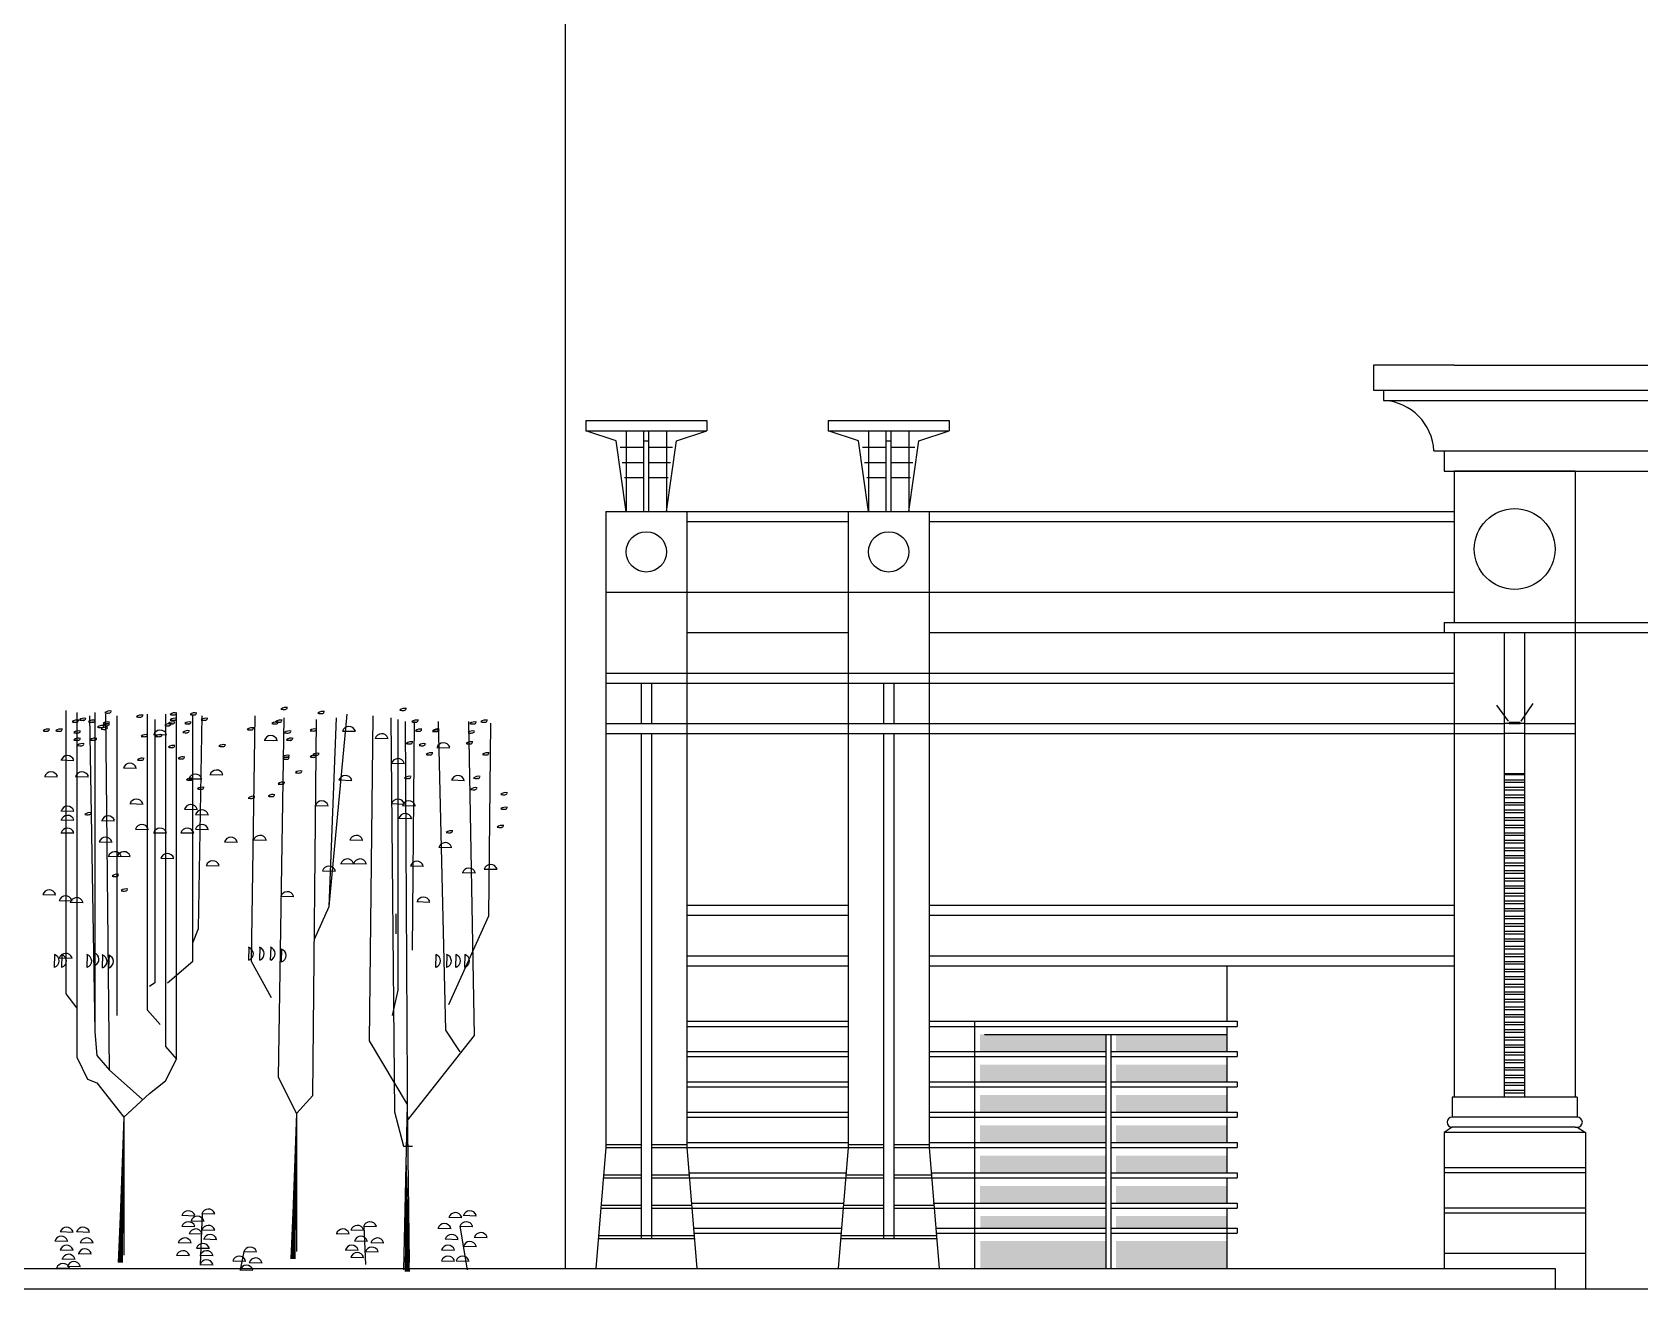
# Model space of a CAD drawing. Extents: x 325989 to 388989, y -418326 to -314916.
# Drawn here: x 338636 to 354557, y -400293 to -387845 of the extents above; entities that cross this region are included whole.
import ezdxf

# ---------------------------------------------------------------- set-up
doc = ezdxf.new("R2010")
doc.units = 0
doc.header["$LTSCALE"] = 1000
doc.header["$MEASUREMENT"] = 0
doc.layers.get('0').update_dxf_attribs({"linetype": 'CONTINUOUS'})
doc.layers.add('PUB_DIM', color=84, linetype='CONTINUOUS')
doc.layers.add('WINDOW', color=84, linetype='CONTINUOUS')

# ---------------------------------------------------------------- blocks, each defined once
blk = doc.blocks.new('M_G88')
at = {"color": 3, "linetype": 'CONTINUOUS'}
for p, q in [((-2333, 5472), (-2333, 2666)), ((-2225, 5454), (-2225, 2037)), ((-2099, 5418), (-2045, 2289)), ((-2045, 5454), (-2045, 2289)), ((-1901, 1911), (-1937, 5436)), ((-1829, 5418), (-1829, 2451)), ((-1523, 2505), (-1523, 5436)), ((-1344, 5436), (-1344, 2145)), ((-1236, 2019), (-1236, 5454)), ((-1074, 2990), (-1074, 5418)), ((-1020, 3314), (-984, 5418)), ((-462, 5418), (-498, 2990)), ((275, 3530), (455, 5436)), ((707, 5418), (671, 2199)), ((-1451, 5382), (-1451, 2774)), ((-175, 5400), (-229, 1839)), ((113, 1659), (149, 5382)), ((275, 3530), (347, 5400)), ((407, 5269), (536, 5266)), ((886, 5400), (922, 1497)), ((958, 2702), (958, 5382)), ((1053, 1156), (1030, 5364)), ((1102, 3098), (1120, 5364)), ((1354, 5364), (1426, 2307)), ((1714, 2253), (1660, 5364)), ((1858, 3440), (1876, 5346)), ((-1464, 5233), (-1335, 5230)), ((-367, 5179), (-237, 5176)), ((730, 5197), (860, 5194)), ((1342, 5107), (1471, 5104)), ((-2381, 4982), (-2252, 4978)), ((892, 4950), (1021, 4947)), ((-2543, 4820), (-2414, 4816)), ((-2237, 4820), (-2108, 4816)), ((-1762, 4905), (-1633, 4902)), ((-1115, 4797), (-985, 4794)), ((-906, 4838), (-777, 4834)), ((371, 4784), (500, 4780)), ((1486, 4784), (1615, 4780)), ((-2381, 4478), (-2252, 4474)), ((-1698, 4550), (-1568, 4546)), ((-1158, 4496), (-1029, 4492)), ((137, 4532), (266, 4528)), ((892, 4550), (1022, 4546)), ((1000, 4532), (1129, 4528)), ((-2381, 4388), (-2252, 4385)), ((-1978, 4384), (-1849, 4380)), ((-1978, 4384), (-1849, 4380)), ((-1978, 4384), (-1849, 4380)), ((-1050, 4442), (-921, 4439)), ((964, 4406), (1093, 4403)), ((-2381, 4262), (-2252, 4259)), ((-2003, 4172), (-1874, 4169)), ((-2003, 4172), (-1874, 4169)), ((-1644, 4298), (-1514, 4295)), ((-1464, 4262), (-1335, 4259)), ((-1194, 4262), (-1065, 4259)), ((-1050, 4298), (-921, 4295)), ((-762, 4172), (-633, 4169)), ((-475, 4190), (-345, 4187)), ((479, 4190), (608, 4187)), ((-1913, 4028), (-1784, 4025)), ((-1824, 4028), (-1694, 4025)), ((-1392, 4010), (-1263, 4007)), ((1360, 4118), (1489, 4115)), ((-942, 3938), (-813, 3935)), ((209, 3885), (338, 3882)), ((389, 3956), (518, 3953)), ((515, 3956), (644, 3953)), ((1080, 3934), (1209, 3931)), ((1594, 3867), (1723, 3863)), ((1810, 3902), (1939, 3899)), ((-2561, 3651), (-2432, 3647)), ((-2399, 3590), (-2270, 3587)), ((-2291, 3573), (-2162, 3570)), ((-205, 3633), (-76, 3629)), ((131, 3206), (275, 3530)), ((275, 3530), (275, 3530)), ((1144, 3579), (1273, 3575)), ((940, 3260), (940, 3458)), ((1462, 2559), (1858, 3440)), ((-1074, 3170), (-1020, 3314)), ((-2445, 3056), (-2448, 2927)), ((-2373, 3056), (-2376, 2927)), ((-2121, 3056), (-2125, 2927)), ((-2049, 3074), (-2053, 2945)), ((-1970, 3052), (-1973, 2923)), ((-1905, 3051), (-1909, 2921)), ((-1905, 3051), (-1909, 2921)), ((-520, 3128), (-524, 2999)), ((-412, 3128), (-416, 2999)), ((-304, 3128), (-308, 2999)), ((-197, 3110), (-200, 2981)), ((1332, 3056), (1329, 2927)), ((1440, 3056), (1437, 2927)), ((1530, 3056), (1527, 2927)), ((1620, 3056), (1616, 2927)), ((-2399, 3022), (-2270, 3018)), ((-1326, 2774), (-1074, 2990)), ((-498, 2990), (-300, 2630)), ((-1451, 2774), (-1505, 2738)), ((-2333, 2666), (-2225, 2523)), ((904, 2451), (958, 2702)), ((-1398, 2361), (-1523, 2505)), ((-2045, 2289), (-2027, 2055)), ((1048, 1407), (1714, 2253)), ((1426, 2307), (1570, 2091)), ((-1344, 2145), (-1236, 2019)), ((671, 2199), (1048, 1569)), ((-2225, 2037), (-2117, 1821)), ((-2027, 2055), (-1901, 1911)), ((-1901, 1911), (-1577, 1623)), ((-1344, 1803), (-1236, 2019)), ((-2117, 1821), (-2027, 1785)), ((-2027, 1785), (-1757, 1443)), ((-1505, 1677), (-1344, 1803)), ((-229, 1839), (-49, 1479)), ((-1757, 1443), (-1505, 1677)), ((-49, 1479), (113, 1659)), ((-1757, 1443), (-1811, 5)), ((-1757, 1443), (-1757, 77)), ((-47, 1479), (-101, 40)), ((-47, 1479), (-47, 112)), ((922, 1497), (1012, 1156)), ((1048, 1569), (1012, -67)), ((1048, 1569), (1066, 5)), ((1012, 1156), (1102, 1156)), ((-984, 490), (-1002, -14)), ((-986, 490), (-856, 486)), ((-1184, 472), (-1054, 468)), ((-1184, 364), (-1054, 360)), ((-1094, 418), (-964, 414)), ((-986, 328), (-856, 324)), ((489, 328), (618, 324)), ((615, 364), (744, 360)), ((617, 364), (635, -14)), ((1352, 346), (1482, 342)), ((1460, 454), (1590, 450)), ((1568, 364), (1697, 360)), ((1570, 364), (1642, -68)), ((1604, 472), (1733, 468)), ((-2443, 220), (-2313, 216)), ((-2389, 310), (-2259, 306)), ((-2227, 310), (-2097, 306)), ((-2191, 202), (-2061, 198)), ((-1220, 202), (-1090, 198)), ((-1112, 292), (-982, 288)), ((-968, 238), (-838, 234)), ((345, 292), (474, 288)), ((525, 220), (654, 216)), ((687, 202), (816, 198)), ((1424, 238), (1554, 234)), ((1604, 166), (1733, 163)), ((1712, 256), (1841, 252)), ((-2389, 130), (-2259, 127)), ((-2371, 40), (-2241, 37)), ((-2209, 94), (-2079, 91)), ((-1238, 76), (-1108, 73)), ((-1040, 148), (-910, 145)), ((-1004, 76), (-874, 73)), ((-680, 22), (-551, 19)), ((-570, 112), (-606, -68)), ((-572, 112), (-443, 109)), ((-518, 4), (-389, 1)), ((435, 130), (564, 127)), ((489, 58), (618, 55)), ((633, 112), (762, 109)), ((1388, 130), (1518, 127)), ((1388, 22), (1518, 19)), ((1532, 22), (1661, 19)), ((-2425, -50), (-2295, -53)), ((-2317, -32), (-2187, -35)), ((-1004, -14), (-874, -17)), ((-608, -68), (-479, -71))]:
    blk.add_line(p, q, dxfattribs=at)
for points in [[(-1757, 1443, 0, 52.5, 0), (-1793, 4, 0, 52.5, 0)], [(-47, 1479, 0, 52.5, 0), (-83, 39, 0, 52.5, 0)], [(1039, 1156, 0, 52.5, 0), (1049, -86, 52.5, 52.5, 0)]]:
    blk.add_lwpolyline(points, format="xyseb", dxfattribs=at)
for centre, radius, start, end in [((-1899, 5393), 74.5, 75.967, 129.0833), ((-1917, 5594), 147, 258.6754, 274.9566), ((-1903, 5467), 19.6, 265.6227, 350.2), ((-1905, 5447), 0.581, 265.0434, 94.9566), ((-1586, 5353), 74.5, 75.967, 129.0833), ((-1590, 5427), 19.6, 265.6227, 350.2), ((-1252, 5375), 74.5, 75.967, 129.0833), ((-1270, 5576), 147, 258.6754, 274.9566), ((-1256, 5449), 19.6, 265.6227, 350.2), ((-1257, 5429), 0.581, 265.0434, 94.9566), ((-1054, 5375), 74.5, 75.967, 129.0833), ((-1072, 5576), 147, 258.6754, 274.9566), ((-1058, 5449), 19.6, 265.6227, 350.2), ((-1059, 5429), 0.581, 265.0434, 94.9566), ((-173, 5630), 147, 258.6754, 274.9566), ((-154, 5429), 74.5, 75.967, 129.0833), ((-159, 5503), 19.6, 265.6227, 350.2), ((-160, 5483), 0.581, 265.0434, 94.9566), ((211, 5389), 74.5, 75.967, 129.0833), ((193, 5589), 147, 258.6754, 274.9566), ((207, 5462), 19.6, 265.6227, 350.2), ((205, 5442), 0.581, 265.0434, 94.9566), ((1022, 5419), 74.5, 75.967, 129.0833), ((1004, 5620), 147, 258.6754, 274.9566), ((1018, 5493), 19.6, 265.6227, 350.2), ((1017, 5473), 0.581, 265.0434, 94.9566), ((-2511, 5214), 74.5, 75.967, 129.0833), ((-2529, 5414), 147, 258.6754, 274.9566), ((-2515, 5287), 19.6, 265.6227, 350.2), ((-2516, 5267), 0.581, 265.0434, 94.9566), ((-2385, 5214), 74.5, 75.967, 129.0833), ((-2403, 5414), 147, 258.6754, 274.9566), ((-2389, 5287), 19.6, 265.6227, 350.2), ((-2390, 5267), 0.581, 265.0434, 94.9566), ((-2223, 5303), 74.5, 75.967, 129.0833), ((-2241, 5504), 147, 258.6754, 274.9566), ((-2205, 5196), 74.5, 75.967, 129.0833), ((-2227, 5377), 19.6, 265.6227, 350.2), ((-2228, 5357), 0.581, 265.0434, 94.9566), ((-2209, 5269), 19.6, 265.6227, 350.2), ((-2151, 5321), 74.5, 75.967, 129.0833), ((-2169, 5522), 147, 258.6754, 274.9566), ((-2155, 5395), 19.6, 265.6227, 350.2), ((-2156, 5375), 0.581, 265.0434, 94.9566), ((-2061, 5303), 74.5, 75.967, 129.0833), ((-2079, 5504), 147, 258.6754, 274.9566), ((-2065, 5377), 19.6, 265.6227, 350.2), ((-2067, 5357), 0.581, 265.0434, 94.9566), ((-1971, 5250), 74.5, 75.967, 129.0833), ((-1989, 5450), 147, 258.6754, 274.9566), ((-1935, 5232), 74.5, 75.967, 129.0833), ((-1953, 5432), 147, 258.6754, 274.9566), ((-1975, 5323), 19.6, 265.6227, 350.2), ((-1977, 5303), 0.581, 265.0434, 94.9566), ((-1917, 5285), 74.5, 75.967, 129.0833), ((-1935, 5486), 147, 258.6754, 274.9566), ((-1917, 5268), 74.5, 75.967, 129.0833), ((-1935, 5468), 147, 258.6754, 274.9566), ((-1939, 5305), 19.6, 265.6227, 350.2), ((-1941, 5285), 0.581, 265.0434, 94.9566), ((-1921, 5359), 19.6, 265.6227, 350.2), ((-1923, 5339), 0.581, 265.0434, 94.9566), ((-1921, 5341), 19.6, 265.6227, 350.2), ((-1923, 5321), 0.581, 265.0434, 94.9566), ((-1604, 5554), 147, 258.6754, 274.9566), ((-1591, 5407), 0.581, 265.0434, 94.9566), ((-1399, 5212), 66.5, 19.8274, 162.9265), ((-1324, 5468), 147, 258.6754, 274.9566), ((-1305, 5268), 74.5, 75.967, 129.0833), ((-1270, 5285), 74.5, 75.967, 129.0833), ((-1288, 5486), 147, 258.6754, 274.9566), ((-1310, 5341), 19.6, 265.6227, 350.2), ((-1311, 5321), 0.581, 265.0434, 94.9566), ((-1252, 5321), 74.5, 75.967, 129.0833), ((-1270, 5522), 147, 258.6754, 274.9566), ((-1274, 5359), 19.6, 265.6227, 350.2), ((-1275, 5339), 0.581, 265.0434, 94.9566), ((-1256, 5395), 19.6, 265.6227, 350.2), ((-1257, 5375), 0.581, 265.0434, 94.9566), ((-1126, 5198), 74.5, 75.967, 129.0833), ((-1144, 5399), 147, 258.6754, 274.9566), ((-1108, 5285), 74.5, 75.967, 129.0833), ((-1126, 5486), 147, 258.6754, 274.9566), ((-1130, 5272), 19.6, 265.6227, 350.2), ((-1112, 5359), 19.6, 265.6227, 350.2), ((-1113, 5339), 0.581, 265.0434, 94.9566), ((-946, 5321), 74.5, 75.967, 129.0833), ((-964, 5522), 147, 258.6754, 274.9566), ((-950, 5395), 19.6, 265.6227, 350.2), ((-951, 5375), 0.581, 265.0434, 94.9566), ((-489, 5227), 74.5, 75.967, 129.0833), ((-489, 5227), 74.5, 75.967, 129.0833), ((-507, 5428), 147, 258.6754, 274.9566), ((-507, 5428), 147, 258.6754, 274.9566), ((-493, 5301), 19.6, 265.6227, 350.2), ((-493, 5301), 19.6, 265.6227, 350.2), ((-494, 5281), 0.581, 265.0434, 94.9566), ((-494, 5281), 0.581, 265.0434, 94.9566), ((-263, 5486), 147, 258.6754, 274.9566), ((-244, 5285), 74.5, 75.967, 129.0833), ((-227, 5504), 147, 258.6754, 274.9566), ((-208, 5303), 74.5, 75.967, 129.0833), ((-249, 5359), 19.6, 265.6227, 350.2), ((-250, 5339), 0.581, 265.0434, 94.9566), ((-213, 5377), 19.6, 265.6227, 350.2), ((-214, 5357), 0.581, 265.0434, 94.9566), ((-118, 5196), 74.5, 75.967, 129.0833), ((-123, 5269), 19.6, 265.6227, 350.2), ((133, 5216), 74.5, 75.967, 129.0833), ((115, 5416), 147, 258.6754, 274.9566), ((129, 5289), 19.6, 265.6227, 350.2), ((127, 5269), 0.581, 265.0434, 94.9566), ((472, 5248), 66.5, 19.8274, 162.9265), ((1122, 5504), 147, 258.6754, 274.9566), ((1141, 5303), 74.5, 75.967, 129.0833), ((1158, 5414), 147, 258.6754, 274.9566), ((1176, 5214), 74.5, 75.967, 129.0833), ((1136, 5377), 19.6, 265.6227, 350.2), ((1135, 5357), 0.581, 265.0434, 94.9566), ((1172, 5287), 19.6, 265.6227, 350.2), ((1171, 5267), 0.581, 265.0434, 94.9566), ((1346, 5209), 74.5, 75.967, 129.0833), ((1327, 5410), 147, 258.6754, 274.9566), ((1348, 5215), 74.5, 75.967, 129.0833), ((1348, 5209), 74.5, 75.967, 129.0833), ((1329, 5415), 147, 258.6754, 274.9566), ((1329, 5410), 147, 258.6754, 274.9566), ((1342, 5283), 19.6, 265.6227, 350.2), ((1340, 5263), 0.581, 265.0434, 94.9566), ((1344, 5288), 19.6, 265.6227, 350.2), ((1344, 5283), 19.6, 265.6227, 350.2), ((1342, 5268), 0.581, 265.0434, 94.9566), ((1342, 5263), 0.581, 265.0434, 94.9566), ((1698, 5196), 74.5, 75.967, 129.0833), ((1716, 5285), 74.5, 75.967, 129.0833), ((1698, 5486), 147, 258.6754, 274.9566), ((1694, 5269), 19.6, 265.6227, 350.2), ((1712, 5359), 19.6, 265.6227, 350.2), ((1710, 5339), 0.581, 265.0434, 94.9566), ((1824, 5303), 74.5, 75.967, 129.0833), ((1806, 5504), 147, 258.6754, 274.9566), ((1820, 5377), 19.6, 265.6227, 350.2), ((1818, 5357), 0.581, 265.0434, 94.9566), ((-2223, 5396), 147, 258.6754, 274.9566), ((-2205, 5124), 74.5, 75.967, 129.0833), ((-2223, 5324), 147, 258.6754, 274.9566), ((-2169, 5070), 74.5, 75.967, 129.0833), ((-2187, 5270), 147, 258.6754, 274.9566), ((-2210, 5249), 0.581, 265.0434, 94.9566), ((-2209, 5197), 19.6, 265.6227, 350.2), ((-2210, 5177), 0.581, 265.0434, 94.9566), ((-2173, 5143), 19.6, 265.6227, 350.2), ((-2174, 5123), 0.581, 265.0434, 94.9566), ((-2043, 5124), 74.5, 75.967, 129.0833), ((-2061, 5324), 147, 258.6754, 274.9566), ((-2047, 5197), 19.6, 265.6227, 350.2), ((-2049, 5177), 0.581, 265.0434, 94.9566), ((-1558, 5360), 147, 258.6754, 274.9566), ((-1539, 5160), 74.5, 75.967, 129.0833), ((-1544, 5233), 19.6, 265.6227, 350.2), ((-1545, 5213), 0.581, 265.0434, 94.9566), ((-1414, 5360), 147, 258.6754, 274.9566), ((-1395, 5160), 74.5, 75.967, 129.0833), ((-1400, 5233), 19.6, 265.6227, 350.2), ((-1401, 5213), 0.581, 265.0434, 94.9566), ((-1270, 5052), 74.5, 75.967, 129.0833), ((-1288, 5252), 147, 258.6754, 274.9566), ((-1274, 5125), 19.6, 265.6227, 350.2), ((-1275, 5105), 0.581, 265.0434, 94.9566), ((-1131, 5252), 0.581, 265.0434, 94.9566), ((-769, 5061), 74.5, 75.967, 129.0833), ((-787, 5262), 147, 258.6754, 274.9566), ((-773, 5135), 19.6, 265.6227, 350.2), ((-775, 5114), 0.581, 265.0434, 94.9566), ((-302, 5158), 66.5, 19.8274, 162.9265), ((-137, 5396), 147, 258.6754, 274.9566), ((-119, 5324), 147, 258.6754, 274.9566), ((-100, 5124), 74.5, 75.967, 129.0833), ((-124, 5249), 0.581, 265.0434, 94.9566), ((-105, 5197), 19.6, 265.6227, 350.2), ((-106, 5177), 0.581, 265.0434, 94.9566), ((795, 5176), 66.5, 19.8274, 162.9265), ((1068, 5288), 147, 258.6754, 274.9566), ((1087, 5088), 74.5, 75.967, 129.0833), ((1082, 5161), 19.6, 265.6227, 350.2), ((1081, 5141), 0.581, 265.0434, 94.9566), ((1212, 5070), 74.5, 75.967, 129.0833), ((1194, 5270), 147, 258.6754, 274.9566), ((1208, 5143), 19.6, 265.6227, 350.2), ((1207, 5123), 0.581, 265.0434, 94.9566), ((1407, 5086), 66.5, 19.8274, 162.9265), ((1680, 5088), 74.5, 75.967, 129.0833), ((1662, 5288), 147, 258.6754, 274.9566), ((1680, 5396), 147, 258.6754, 274.9566), ((1676, 5161), 19.6, 265.6227, 350.2), ((1674, 5141), 0.581, 265.0434, 94.9566), ((1692, 5249), 0.581, 265.0434, 94.9566), ((-2316, 4960), 66.5, 19.8274, 162.9265), ((-1697, 4884), 66.5, 19.8274, 162.9265), ((-1594, 5126), 147, 258.6754, 274.9566), ((-1575, 4926), 74.5, 75.967, 129.0833), ((-1579, 4999), 19.6, 265.6227, 350.2), ((-1581, 4979), 0.581, 265.0434, 94.9566), ((-1172, 4939), 74.5, 75.967, 129.0833), ((-1191, 5140), 147, 258.6754, 274.9566), ((-1176, 5013), 19.6, 265.6227, 350.2), ((-1178, 4993), 0.581, 265.0434, 94.9566), ((-137, 4955), 74.5, 75.967, 129.0833), ((-137, 4936), 74.5, 75.967, 129.0833), ((-155, 5156), 147, 258.6754, 274.9566), ((-155, 5137), 147, 258.6754, 274.9566), ((-141, 5029), 19.6, 265.6227, 350.2), ((-142, 5009), 0.581, 265.0434, 94.9566), ((-141, 5010), 19.6, 265.6227, 350.2), ((-142, 4990), 0.581, 265.0434, 94.9566), ((133, 4955), 74.5, 75.967, 129.0833), ((115, 5156), 147, 258.6754, 274.9566), ((140, 5176), 147, 258.6754, 274.9566), ((159, 4975), 74.5, 75.967, 129.0833), ((129, 5029), 19.6, 265.6227, 350.2), ((127, 5009), 0.581, 265.0434, 94.9566), ((155, 5049), 19.6, 265.6227, 350.2), ((153, 5029), 0.581, 265.0434, 94.9566), ((957, 4929), 66.5, 19.8274, 162.9265), ((1284, 4980), 74.5, 75.967, 129.0833), ((1266, 5180), 147, 258.6754, 274.9566), ((1280, 5053), 19.6, 265.6227, 350.2), ((1279, 5033), 0.581, 265.0434, 94.9566), ((1842, 4980), 74.5, 75.967, 129.0833), ((1824, 5180), 147, 258.6754, 274.9566), ((1838, 5053), 19.6, 265.6227, 350.2), ((1836, 5033), 0.581, 265.0434, 94.9566), ((-2478, 4798), 66.5, 19.8274, 162.9265), ((-2172, 4798), 66.5, 19.8274, 162.9265), ((-1090, 4728), 74.5, 75.967, 129.0833), ((-1108, 4929), 147, 258.6754, 274.9566), ((-1050, 4776), 66.5, 19.8274, 162.9265), ((-1094, 4801), 19.6, 265.6227, 350.2), ((-1095, 4781), 0.581, 265.0434, 94.9566), ((-841, 4816), 66.5, 19.8274, 162.9265), ((-11, 4800), 74.5, 75.967, 129.0833), ((-29, 5000), 147, 258.6754, 274.9566), ((-15, 4873), 19.6, 265.6227, 350.2), ((-16, 4853), 0.581, 265.0434, 94.9566), ((436, 4762), 66.5, 19.8274, 162.9265), ((1050, 4947), 147, 258.6754, 274.9566), ((1069, 4746), 74.5, 75.967, 129.0833), ((1064, 4819), 19.6, 265.6227, 350.2), ((1063, 4799), 0.581, 265.0434, 94.9566), ((1551, 4762), 66.5, 19.8274, 162.9265), ((1752, 4746), 74.5, 75.967, 129.0833), ((1734, 4947), 147, 258.6754, 274.9566), ((1748, 4819), 19.6, 265.6227, 350.2), ((1746, 4799), 0.581, 265.0434, 94.9566), ((-982, 4638), 74.5, 75.967, 129.0833), ((-1000, 4839), 147, 258.6754, 274.9566), ((-986, 4712), 19.6, 265.6227, 350.2), ((-987, 4691), 0.581, 265.0434, 94.9566), ((-478, 4548), 74.5, 75.967, 129.0833), ((-482, 4622), 19.6, 265.6227, 350.2), ((-299, 4767), 147, 258.6754, 274.9566), ((-280, 4566), 74.5, 75.967, 129.0833), ((-285, 4640), 19.6, 265.6227, 350.2), ((-286, 4619), 0.581, 265.0434, 94.9566), ((-183, 4688), 74.5, 75.967, 129.0833), ((-201, 4888), 147, 258.6754, 274.9566), ((-187, 4761), 19.6, 265.6227, 350.2), ((-189, 4741), 0.581, 265.0434, 94.9566), ((1705, 4834), 147, 258.6754, 274.9566), ((1724, 4634), 74.5, 75.967, 129.0833), ((1719, 4707), 19.6, 265.6227, 350.2), ((1718, 4687), 0.581, 265.0434, 94.9566), ((2003, 4785), 147, 258.6754, 274.9566), ((2022, 4584), 74.5, 75.967, 129.0833), ((2018, 4658), 19.6, 265.6227, 350.2), ((2016, 4637), 0.581, 265.0434, 94.9566), ((-2316, 4457), 66.5, 19.8274, 162.9265), ((-2097, 4386), 74.5, 75.967, 129.0833), ((-1633, 4528), 66.5, 19.8274, 162.9265), ((-1093, 4474), 66.5, 19.8274, 162.9265), ((-985, 4421), 66.5, 19.8274, 162.9265), ((-497, 4749), 147, 258.6754, 274.9566), ((-484, 4602), 0.581, 265.0434, 94.9566), ((202, 4510), 66.5, 19.8274, 162.9265), ((957, 4528), 66.5, 19.8274, 162.9265), ((1065, 4510), 66.5, 19.8274, 162.9265), ((2003, 4641), 147, 258.6754, 274.9566), ((2022, 4440), 74.5, 75.967, 129.0833), ((2018, 4514), 19.6, 265.6227, 350.2), ((2016, 4494), 0.581, 265.0434, 94.9566), ((-2316, 4367), 66.5, 19.8274, 162.9265), ((-2316, 4241), 66.5, 19.8274, 162.9265), ((-2115, 4587), 147, 258.6754, 274.9566), ((-2101, 4460), 19.6, 265.6227, 350.2), ((-2103, 4440), 0.581, 265.0434, 94.9566), ((-1913, 4362), 66.5, 19.8274, 162.9265), ((-1913, 4362), 66.5, 19.8274, 162.9265), ((-1913, 4362), 66.5, 19.8274, 162.9265), ((-1579, 4277), 66.5, 19.8274, 162.9265), ((-1399, 4241), 66.5, 19.8274, 162.9265), ((-1129, 4241), 66.5, 19.8274, 162.9265), ((-985, 4277), 66.5, 19.8274, 162.9265), ((1029, 4385), 66.5, 19.8274, 162.9265), ((1986, 4260), 74.5, 75.967, 129.0833), ((1967, 4461), 147, 258.6754, 274.9566), ((1982, 4334), 19.6, 265.6227, 350.2), ((1980, 4314), 0.581, 265.0434, 94.9566), ((-1938, 4151), 66.5, 19.8274, 162.9265), ((-1938, 4151), 66.5, 19.8274, 162.9265), ((-697, 4151), 66.5, 19.8274, 162.9265), ((-410, 4169), 66.5, 19.8274, 162.9265), ((544, 4169), 66.5, 19.8274, 162.9265), ((1425, 4097), 66.5, 19.8274, 162.9265), ((1482, 4207), 74.5, 75.967, 129.0833), ((1482, 4207), 74.5, 75.967, 129.0833), ((1482, 4207), 74.5, 75.967, 129.0833), ((1482, 4207), 74.5, 75.967, 129.0833), ((1464, 4408), 147, 258.6754, 274.9566), ((1464, 4408), 147, 258.6754, 274.9566), ((1464, 4408), 147, 258.6754, 274.9566), ((1464, 4408), 147, 258.6754, 274.9566), ((1478, 4281), 19.6, 265.6227, 350.2), ((1478, 4281), 19.6, 265.6227, 350.2), ((1478, 4281), 19.6, 265.6227, 350.2), ((1478, 4281), 19.6, 265.6227, 350.2), ((1476, 4260), 0.581, 265.0434, 94.9566), ((1476, 4260), 0.581, 265.0434, 94.9566), ((1476, 4260), 0.581, 265.0434, 94.9566), ((1476, 4260), 0.581, 265.0434, 94.9566), ((-1848, 4007), 66.5, 19.8274, 162.9265), ((-1759, 4007), 66.5, 19.8274, 162.9265), ((-1327, 3989), 66.5, 19.8274, 162.9265), ((-877, 3917), 66.5, 19.8274, 162.9265), ((454, 3935), 66.5, 19.8274, 162.9265), ((580, 3935), 66.5, 19.8274, 162.9265), ((-1827, 3775), 74.5, 75.967, 129.0833), ((-1846, 3975), 147, 258.6754, 274.9566), ((-1831, 3848), 19.6, 265.6227, 350.2), ((-1833, 3828), 0.581, 265.0434, 94.9566), ((274, 3864), 66.5, 19.8274, 162.9265), ((1145, 3913), 66.5, 19.8274, 162.9265), ((1659, 3845), 66.5, 19.8274, 162.9265), ((1875, 3881), 66.5, 19.8274, 162.9265), ((-2496, 3629), 66.5, 19.8274, 162.9265), ((-1737, 3631), 74.5, 75.967, 129.0833), ((-1756, 3831), 147, 258.6754, 274.9566), ((-1741, 3704), 19.6, 265.6227, 350.2), ((-1743, 3684), 0.581, 265.0434, 94.9566), ((-140, 3611), 66.5, 19.8274, 162.9265), ((-2334, 3569), 66.5, 19.8274, 162.9265), ((-2226, 3552), 66.5, 19.8274, 162.9265), ((1209, 3557), 66.5, 19.8274, 162.9265), ((-2466, 2991), 66.5, 289.8274, 72.9265), ((-2334, 3000), 66.5, 19.8274, 162.9265), ((-2394, 2991), 66.5, 289.8274, 72.9265), ((-2143, 2991), 66.5, 289.8274, 72.9265), ((-2071, 3009), 66.5, 289.8274, 72.9265), ((-1991, 2987), 66.5, 289.8274, 72.9265), ((-1927, 2986), 66.5, 289.8274, 72.9265), ((-1927, 2986), 66.5, 289.8274, 72.9265), ((-542, 3063), 66.5, 289.8274, 72.9265), ((-434, 3063), 66.5, 289.8274, 72.9265), ((-326, 3063), 66.5, 289.8274, 72.9265), ((-218, 3045), 66.5, 289.8274, 72.9265), ((1311, 2991), 66.5, 289.8274, 72.9265), ((1419, 2991), 66.5, 289.8274, 72.9265), ((1509, 2991), 66.5, 289.8274, 72.9265), ((1598, 2991), 66.5, 289.8274, 72.9265), ((-1119, 450), 66.5, 19.8274, 162.9265), ((-921, 468), 66.5, 19.8274, 162.9265), ((1525, 432), 66.5, 19.8274, 162.9265), ((1669, 450), 66.5, 19.8274, 162.9265), ((-2324, 288), 66.5, 19.8274, 162.9265), ((-2162, 288), 66.5, 19.8274, 162.9265), ((-1119, 342), 66.5, 19.8274, 162.9265), ((-1047, 270), 66.5, 19.8274, 162.9265), ((-1029, 396), 66.5, 19.8274, 162.9265), ((-921, 306), 66.5, 19.8274, 162.9265), ((410, 270), 66.5, 19.8274, 162.9265), ((554, 306), 66.5, 19.8274, 162.9265), ((680, 342), 66.5, 19.8274, 162.9265), ((1417, 324), 66.5, 19.8274, 162.9265), ((1633, 342), 66.5, 19.8274, 162.9265), ((-2378, 198), 66.5, 19.8274, 162.9265), ((-2324, 109), 66.5, 19.8274, 162.9265), ((-2126, 181), 66.5, 19.8274, 162.9265), ((-1155, 181), 66.5, 19.8274, 162.9265), ((-975, 127), 66.5, 19.8274, 162.9265), ((-903, 216), 66.5, 19.8274, 162.9265), ((500, 109), 66.5, 19.8274, 162.9265), ((590, 198), 66.5, 19.8274, 162.9265), ((752, 181), 66.5, 19.8274, 162.9265), ((1453, 109), 66.5, 19.8274, 162.9265), ((1489, 216), 66.5, 19.8274, 162.9265), ((1669, 145), 66.5, 19.8274, 162.9265), ((1777, 234), 66.5, 19.8274, 162.9265), ((-2306, 19), 66.5, 19.8274, 162.9265), ((-2252, -53), 66.5, 19.8274, 162.9265), ((-2144, 73), 66.5, 19.8274, 162.9265), ((-1172, 55), 66.5, 19.8274, 162.9265), ((-939, 55), 66.5, 19.8274, 162.9265), ((-939, -35), 66.5, 19.8274, 162.9265), ((-615, 1), 66.5, 19.8274, 162.9265), ((-507, 91), 66.5, 19.8274, 162.9265), ((-453, -17), 66.5, 19.8274, 162.9265), ((554, 37), 66.5, 19.8274, 162.9265), ((698, 91), 66.5, 19.8274, 162.9265), ((1453, 1), 66.5, 19.8274, 162.9265), ((1597, 1), 66.5, 19.8274, 162.9265), ((-2360, -71), 66.5, 19.8274, 162.9265), ((-543, -89), 66.5, 19.8274, 162.9265)]:
    blk.add_arc(centre, radius, start, end, dxfattribs=at)
at = {"width": 0.8, "flags": 9}
for tag in ['XSIZE', 'YSIZE']:
    blk.add_attdef(tag, (0, 0), '', height=0.5, dxfattribs=at)

msp = doc.modelspace()

# ---------------------------------------------------------------- hatches: boundary and pattern name
at = {"layer": 'PUB_DIM', "linetype": 'BYBLOCK'}
h = msp.add_hatch(dxfattribs=at)
h.set_pattern_fill('ANSI32', color=256, scale=200, angle=315, style=0)
h.paths.add_polyline_path([(353417.94, -395193.099), (353217.94, -395193.099), (353217.94, -398393.099), (353417.94, -398393.099)])
h = msp.add_hatch(color=256, dxfattribs=at)
h.paths.add_polyline_path([(349267.94, -397773.099), (348067.94, -397773.099), (348022.357, -397773.099), (348022.357, -397943.099), (349267.94, -397943.099)])
h.paths.add_polyline_path([(350467.94, -397773.099), (349369.221, -397773.099), (349369.221, -397943.099), (350467.94, -397943.099)])
h.paths.add_polyline_path([(350467.94, -398073.099), (349369.221, -398073.099), (349369.221, -398243.099), (350467.94, -398243.099)])
h.paths.add_polyline_path([(349267.94, -398073.099), (348022.357, -398073.099), (348022.357, -398243.099), (349267.94, -398243.099)])
h.paths.add_polyline_path([(349267.94, -398373.099), (348022.357, -398373.099), (348022.357, -398543.099), (349267.94, -398543.099)])
h.paths.add_polyline_path([(350467.94, -398373.099), (349369.221, -398373.099), (349369.221, -398543.099), (350467.94, -398543.099)])
h.paths.add_polyline_path([(349267.94, -398673.099), (348022.357, -398673.099), (348022.357, -398843.099), (349267.94, -398843.099)])
h.paths.add_polyline_path([(350467.94, -398673.099), (349369.221, -398673.099), (349369.221, -398843.099), (350467.94, -398843.099)])
h.paths.add_polyline_path([(349267.94, -398973.099), (348022.357, -398973.099), (348022.357, -399143.099), (349267.94, -399143.099)])
h.paths.add_polyline_path([(350467.94, -398973.099), (349369.221, -398973.099), (349369.221, -399143.099), (350467.94, -399143.099)])
h.paths.add_polyline_path([(349267.94, -399273.099), (348022.357, -399273.099), (348022.357, -399443.099), (349267.94, -399443.099)])
h.paths.add_polyline_path([(350467.94, -399273.099), (349369.221, -399273.099), (349369.221, -399443.099), (350467.94, -399443.099)])
h = msp.add_hatch(color=256, dxfattribs=at)
h.paths.add_polyline_path([(350467.94, -399570.222), (349369.221, -399570.222), (349369.221, -399693.099), (350467.94, -399693.099)])
h.paths.add_polyline_path([(349267.94, -399570.222), (348024.981, -399570.222), (348024.981, -399693.099), (349267.94, -399693.099)])
h.paths.add_polyline_path([(349267.94, -399820.222), (348024.981, -399820.222), (348024.981, -400093.099), (349267.94, -400093.099)])
h.paths.add_polyline_path([(350467.94, -399820.222), (349369.221, -399820.222), (349369.221, -400093.099), (350467.94, -400093.099)])

# ---------------------------------------------------------------- linework, layer by layer
for p, q in [((351917.94, -391143.099), (351917.94, -391393.099)), ((352717.94, -391143.099), (351917.94, -391143.099)), ((352017.94, -391393.099), (352017.94, -391493.099)), ((352617.94, -391993.099), (352617.94, -392193.099)), ((353917.94, -392193.099), (352717.94, -392193.099)), ((352617.94, -393693.099), (352617.94, -393793.099)), ((353217.94, -398393.099), (353217.94, -393793.099)), ((353417.94, -398393.099), (353417.94, -393793.099)), ((353257.497, -394670.617), (353139.863, -394512.817)), ((353381.577, -394670.617), (353499.211, -394496.716)), ((353417.94, -394693.099), (353217.94, -394693.099)), ((353389.977, -394678.118), (353389.977, -394678.118)), ((352717.94, -394793.099), (353217.94, -394793.099)), ((353417.94, -394793.099), (353217.94, -394793.099)), ((353417.94, -394793.099), (353917.94, -394793.099)), ((353417.94, -395193.099), (353217.94, -395193.099)), ((350567.94, -397643.099), (350567.94, -397693.099)), ((348067.94, -397773.099), (350467.94, -397773.099)), ((349267.94, -397773.099), (349267.94, -400093.099)), ((349317.94, -397773.099), (349317.94, -400093.099)), ((350567.94, -397943.099), (350567.94, -397993.099)), ((350567.94, -398243.099), (350567.94, -398293.099)), ((353937.94, -398393.099), (352697.94, -398393.099)), ((352697.94, -398393.099), (352697.94, -398593.099)), ((353937.94, -398393.099), (353937.94, -398593.099)), ((350567.94, -398543.099), (350567.94, -398593.099)), ((353937.94, -398593.099), (352697.94, -398593.099)), ((352697.94, -398693.099), (352617.94, -398743.099)), ((354017.94, -398743.099), (352617.94, -398743.099)), ((352617.94, -398743.099), (352617.94, -400093.099)), ((352717.94, -398693.099), (352697.94, -398693.099)), ((353917.94, -398693.099), (352717.94, -398693.099)), ((353917.94, -398693.099), (352717.94, -398693.099)), ((353917.94, -398693.099), (353937.94, -398693.099)), ((353937.94, -398693.099), (354017.94, -398743.099)), ((354017.94, -398743.099), (354017.94, -400293.099)), ((350567.94, -398843.099), (350567.94, -398893.099)), ((350567.94, -399143.099), (350567.94, -399193.099)), ((354017.94, -399093.099), (352617.94, -399093.099)), ((354017.94, -399143.099), (352617.94, -399143.099)), ((350567.94, -399443.099), (350567.94, -399493.099)), ((350567.94, -399443.099), (350567.94, -399493.099)), ((354017.94, -399493.099), (352617.94, -399493.099)), ((354017.94, -399543.099), (352617.94, -399543.099)), ((350567.94, -399693.099), (350567.94, -399743.099)), ((354017.94, -399943.099), (352617.94, -399943.099))]:
    msp.add_line(p, q, dxfattribs=at)
msp.add_lwpolyline([(353371.909, -394683.438), (353262.331, -394683.438), (353262.331, -394693.099), (353371.909, -394693.099)], close=True, dxfattribs=at)
for centre, radius, start, end in [((351990.609, -392020.149), 528.025, 2.9364632, 86.5179257), ((352697.94, -398643.099), 50, 90, 270), ((353937.94, -398643.099), 50, 270, 90)]:
    msp.add_arc(centre, radius, start, end, dxfattribs=at)
at = {"layer": 'WINDOW'}
msp.add_line((343915.324, -384989.126), (343915.324, -400093.099), dxfattribs=at)
at = {"layer": 'WINDOW', "linetype": 'BYBLOCK'}
for p, q in [((352717.94, -391143.099), (367517.94, -391143.099)), ((351917.94, -391393.099), (367517.94, -391393.099)), ((352017.94, -391493.099), (354767.94, -391493.099)), ((344117.94, -391693.099), (345317.94, -391693.099)), ((344117.94, -391693.099), (344117.94, -391793.099)), ((344117.94, -391793.099), (345317.94, -391793.099)), ((344517.94, -391793.099), (344517.94, -392593.099)), ((344692.94, -392593.099), (344692.94, -391793.099)), ((344742.94, -392593.099), (344742.94, -391793.099)), ((344917.94, -391793.099), (344917.94, -392593.099)), ((345317.94, -391693.099), (345317.94, -391793.099)), ((346517.94, -391693.099), (347717.94, -391693.099)), ((346517.94, -391693.099), (346517.94, -391793.099)), ((346517.94, -391793.099), (347717.94, -391793.099)), ((346917.94, -391793.099), (346917.94, -392593.099)), ((347092.94, -392593.099), (347092.94, -391793.099)), ((347142.94, -392593.099), (347142.94, -391793.099)), ((347317.94, -391793.099), (347317.94, -392593.099)), ((347717.94, -391693.099), (347717.94, -391793.099)), ((344458.775, -391957.353), (344692.94, -391957.353)), ((344692.94, -391893.149), (344742.94, -391893.149)), ((344742.94, -391957.353), (344977.106, -391957.353)), ((346858.775, -391957.353), (347092.94, -391957.353)), ((347092.94, -391893.149), (347142.94, -391893.149)), ((347142.94, -391957.353), (347377.106, -391957.353)), ((352517.94, -391993.099), (354767.94, -391993.099)), ((344479.882, -392107.353), (344692.94, -392107.353)), ((344742.94, -392107.353), (344955.998, -392107.353)), ((346879.882, -392107.353), (347092.94, -392107.353)), ((347142.94, -392107.353), (347355.998, -392107.353)), ((344500.99, -392257.353), (344692.94, -392257.353)), ((344742.94, -392257.353), (344934.89, -392257.353)), ((346900.99, -392257.353), (347092.94, -392257.353)), ((347142.94, -392257.353), (347334.89, -392257.353)), ((352617.94, -392193.099), (354767.94, -392193.099)), ((352717.94, -392193.099), (352717.94, -393693.099)), ((353917.94, -392193.099), (353917.94, -398393.099)), ((344317.94, -392593.099), (344317.94, -398893.099)), ((344317.94, -392593.099), (352717.94, -392593.099)), ((345117.94, -392593.099), (345117.94, -398893.099)), ((346717.94, -392593.099), (346717.94, -398893.099)), ((347517.94, -392593.099), (347517.94, -398893.099)), ((345117.94, -392693.099), (346717.94, -392693.099)), ((347517.94, -392693.099), (352717.94, -392693.099)), ((344317.94, -393393.099), (345117.94, -393393.099)), ((345117.94, -393393.099), (346717.94, -393393.099)), ((346717.94, -393393.099), (347517.94, -393393.099)), ((347517.94, -393393.099), (352717.94, -393393.099)), ((352617.94, -393693.099), (366817.94, -393693.099)), ((345117.94, -393793.099), (346717.94, -393793.099)), ((347517.94, -393793.099), (352717.94, -393793.099)), ((352717.94, -393793.099), (352717.94, -398393.099)), ((352717.94, -393793.099), (366817.94, -393793.099)), ((344317.94, -394193.099), (352717.94, -394193.099)), ((344317.94, -394293.099), (352717.94, -394293.099)), ((344667.94, -394293.099), (344667.94, -394693.099)), ((344767.94, -394293.099), (344767.94, -394693.099)), ((347067.94, -394293.099), (347067.94, -394693.099)), ((347167.94, -394293.099), (347167.94, -394693.099)), ((344317.94, -394693.099), (353217.94, -394693.099)), ((353417.94, -394693.099), (353917.94, -394693.099)), ((344317.94, -394793.099), (352717.94, -394793.099)), ((344667.94, -394793.099), (344667.94, -399793.099)), ((344767.94, -394793.099), (344767.94, -399793.099)), ((347067.94, -394793.099), (347067.94, -399793.099)), ((347167.94, -394793.099), (347167.94, -399793.099)), ((345117.94, -396493.099), (346717.94, -396493.099)), ((345117.94, -396593.099), (346717.94, -396593.099)), ((347517.94, -396493.099), (352717.94, -396493.099)), ((347517.94, -396593.099), (352717.94, -396593.099)), ((345117.94, -396993.099), (346717.94, -396993.099)), ((347517.94, -396993.099), (352717.94, -396993.099)), ((345117.94, -397093.099), (346717.94, -397093.099)), ((347517.94, -397093.099), (352717.94, -397093.099)), ((350467.94, -397093.099), (350467.94, -397643.099)), ((345117.94, -397643.099), (346717.94, -397643.099)), ((345117.94, -397693.099), (346717.94, -397693.099)), ((347517.94, -397643.099), (350567.94, -397643.099)), ((347517.94, -397693.099), (350567.94, -397693.099)), ((347967.94, -397643.099), (347967.94, -400093.099)), ((350467.94, -397693.099), (350467.94, -397943.099)), ((345117.94, -397943.099), (346717.94, -397943.099)), ((345117.94, -397993.099), (346717.94, -397993.099)), ((347517.94, -397943.099), (349267.94, -397943.099)), ((347517.94, -397993.099), (349267.94, -397993.099)), ((349317.94, -397943.099), (350567.94, -397943.099)), ((349317.94, -397993.099), (350567.94, -397993.099)), ((350467.94, -397993.099), (350467.94, -398243.099)), ((345117.94, -398243.099), (346717.94, -398243.099)), ((345117.94, -398293.099), (346717.94, -398293.099)), ((347517.94, -398243.099), (349267.94, -398243.099)), ((347517.94, -398293.099), (349267.94, -398293.099)), ((349317.94, -398243.099), (350567.94, -398243.099)), ((349317.94, -398293.099), (350567.94, -398293.099)), ((350467.94, -398293.099), (350467.94, -398543.099)), ((345117.94, -398543.099), (346717.94, -398543.099)), ((345117.94, -398593.099), (346717.94, -398593.099)), ((347517.94, -398543.099), (349267.94, -398543.099)), ((347517.94, -398593.099), (349267.94, -398593.099)), ((349317.94, -398543.099), (350567.94, -398543.099)), ((349317.94, -398593.099), (350567.94, -398593.099)), ((350467.94, -398593.099), (350467.94, -398843.099)), ((344317.94, -398893.099), (344217.94, -400093.099)), ((344317.94, -398863.099), (344667.94, -398863.099)), ((344317.94, -398893.099), (344667.94, -398893.099)), ((344767.94, -398863.099), (345117.94, -398863.099)), ((344767.94, -398893.099), (345117.94, -398893.099)), ((345117.94, -398843.099), (346717.94, -398843.099)), ((345117.94, -398893.099), (345217.94, -400093.099)), ((345117.94, -398893.099), (346717.94, -398893.099)), ((346717.94, -398893.099), (346617.94, -400093.099)), ((346717.94, -398863.099), (347067.94, -398863.099)), ((346717.94, -398893.099), (347067.94, -398893.099)), ((347167.94, -398863.099), (347517.94, -398863.099)), ((347167.94, -398893.099), (347517.94, -398893.099)), ((347517.94, -398843.099), (349267.94, -398843.099)), ((347517.94, -398893.099), (347617.94, -400093.099)), ((347517.94, -398893.099), (349267.94, -398893.099)), ((349317.94, -398843.099), (350567.94, -398843.099)), ((349317.94, -398893.099), (350567.94, -398893.099)), ((350467.94, -398893.099), (350467.94, -399143.099)), ((345138.773, -399143.099), (346697.107, -399143.099)), ((347538.773, -399143.099), (349267.94, -399143.099)), ((349317.94, -399143.099), (350567.94, -399143.099)), ((344292.94, -399163.099), (344667.94, -399163.099)), ((344292.94, -399193.099), (344667.94, -399193.099)), ((344767.94, -399163.099), (345142.94, -399163.099)), ((344767.94, -399193.099), (345142.94, -399193.099)), ((345142.94, -399193.099), (346717.94, -399193.099)), ((346692.94, -399163.099), (347067.94, -399163.099)), ((346692.94, -399193.099), (347067.94, -399193.099)), ((347167.94, -399163.099), (347542.94, -399163.099)), ((347167.94, -399193.099), (347542.94, -399193.099)), ((347517.94, -399193.099), (349267.94, -399193.099)), ((349317.94, -399193.099), (350567.94, -399193.099)), ((350467.94, -399193.099), (350467.94, -399443.099)), ((344267.94, -399463.099), (344667.94, -399463.099)), ((344767.94, -399463.099), (345167.94, -399463.099)), ((345163.773, -399443.099), (346672.107, -399443.099)), ((346667.94, -399463.099), (347067.94, -399463.099)), ((347167.94, -399463.099), (347567.94, -399463.099)), ((347559.607, -399443.099), (349267.94, -399443.099)), ((349317.94, -399443.099), (350567.94, -399443.099)), ((344267.94, -399493.099), (344667.94, -399493.099)), ((344767.94, -399493.099), (345167.94, -399493.099)), ((345167.94, -399493.099), (346717.94, -399493.099)), ((346667.94, -399493.099), (347067.94, -399493.099)), ((347167.94, -399493.099), (347567.94, -399493.099)), ((347563.773, -399493.099), (349267.94, -399493.099)), ((347563.773, -399493.099), (349267.94, -399493.099)), ((347563.773, -399493.099), (349267.94, -399493.099)), ((349317.94, -399493.099), (350567.94, -399493.099)), ((349317.94, -399493.099), (350567.94, -399493.099)), ((349317.94, -399493.099), (350567.94, -399493.099)), ((350467.94, -399493.099), (350467.94, -400093.099)), ((344242.94, -399763.099), (345192.94, -399763.099)), ((344242.94, -399793.099), (345192.94, -399793.099)), ((345184.607, -399693.099), (346651.273, -399693.099)), ((345188.773, -399743.099), (346647.107, -399743.099)), ((346642.94, -399763.099), (347592.94, -399763.099)), ((346642.94, -399793.099), (347592.94, -399793.099)), ((347584.607, -399693.099), (349267.94, -399693.099)), ((347588.773, -399743.099), (349267.94, -399743.099)), ((349317.94, -399693.099), (350567.94, -399693.099)), ((349317.94, -399743.099), (350567.94, -399743.099)), ((329739.233, -400093.099), (353717.94, -400093.099)), ((353717.94, -400093.099), (353717.94, -400293.099)), ((329739.233, -400293.099), (388239.233, -400293.099))]:
    msp.add_line(p, q, dxfattribs=at)
for points in [[(344517.94, -392593.099), (344419.444, -391893.149), (344117.94, -391793.099)], [(344917.94, -392593.099), (345016.436, -391893.149), (345317.94, -391793.099)], [(346917.94, -392593.099), (346819.444, -391893.149), (346517.94, -391793.099)], [(347317.94, -392593.099), (347416.436, -391893.149), (347717.94, -391793.099)]]:
    msp.add_lwpolyline(points, dxfattribs=at)
for centre, radius in [((353317.94, -392965.022), 400), ((344717.94, -392993.099), 200), ((347117.94, -392993.099), 200)]:
    msp.add_circle(centre, radius, dxfattribs=at)

# ---------------------------------------------------------------- block references
at = {"layer": 'PUB_DIM', "linetype": 'BYBLOCK'}
msp.add_blockref('M_G88', (341301.719, -400036.661), dxfattribs=at)

doc.saveas('drawing.dxf')
